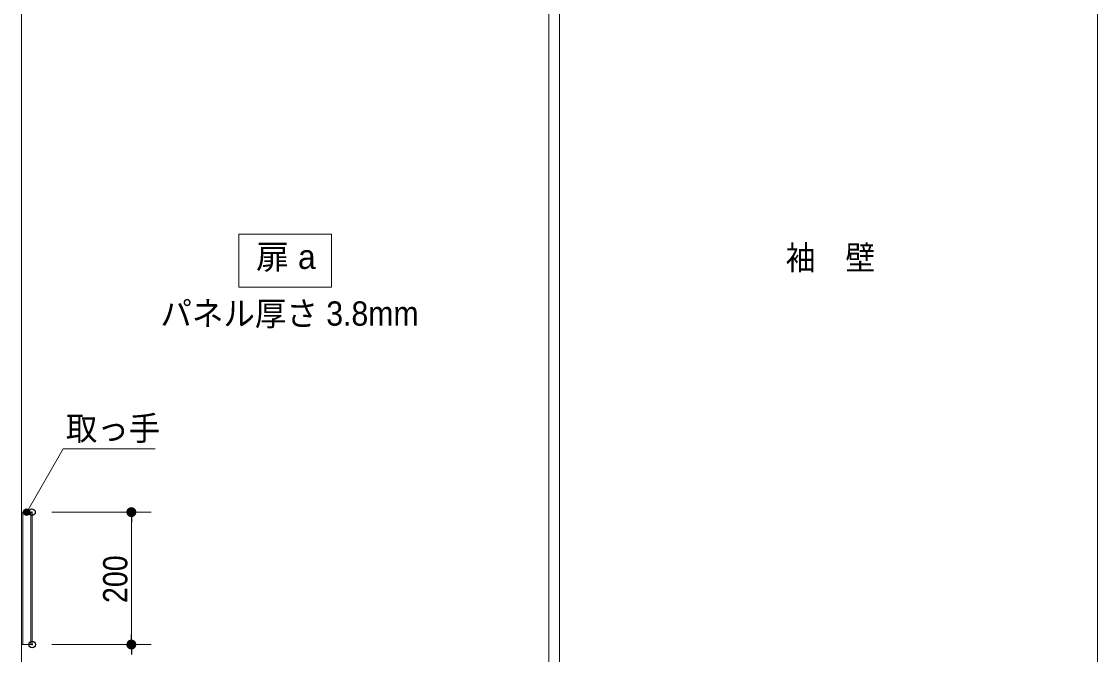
# Model space of a CAD drawing. Units: millimetres, scale not verified. Extents: x -6062 to 6062, y -3045 to 3045.
# Drawn here: x -3088 to -1464, y -1102 to -146 of the extents above; entities that cross this region are included whole.
import ezdxf
from ezdxf.enums import TextEntityAlignment as Align

# ---------------------------------------------------------------- set-up
doc = ezdxf.new("R2010")
doc.units = ezdxf.units.MM
doc.header["$LTSCALE"] = 20
doc.header["$PDMODE"] = 32
doc.header["$PDSIZE"] = 10
for name, color, linetype, lineweight in [('0-0_2寸法-3', 7, 'Continuous', 15), ('0-1_2寸法-1', 7, 'Continuous', 15), ('0-2_0', 7, 'Continuous', 25), ('0-6_3一般', 7, 'Continuous', 15)]:
    doc.layers.add(name, color=color, linetype=linetype, lineweight=lineweight)
doc.layers.add('0-3_Defpoints', color=7, linetype='Continuous')
doc.styles.add('ＭＳ Ｐゴシック', font='')
doc.styles.get('ＭＳ Ｐゴシック').set_extended_font_data('MS PGothic')

# ---------------------------------------------------------------- blocks, each defined once
blk = doc.blocks.new('_Dot')
at = {"layer": '0-2_0'}
blk.add_line((-10, 0), (-20, 0), dxfattribs=at)
for points in [[(0, 0), (-10, 0), (-9.92, 1.25)], [(0, 0), (-9.92, -1.25), (-10, 0)], [(0, 0), (-9.92, 1.25), (-9.69, 2.49)], [(0, 0), (-9.69, -2.49), (-9.92, -1.25)], [(0, 0), (-9.69, 2.49), (-9.3, 3.68)], [(0, 0), (-9.3, -3.68), (-9.69, -2.49)], [(0, 0), (-9.3, 3.68), (-8.76, 4.82)], [(0, 0), (-8.76, -4.82), (-9.3, -3.68)], [(0, 0), (-8.76, 4.82), (-8.09, 5.88)], [(0, 0), (-8.09, -5.88), (-8.76, -4.82)], [(0, 0), (-8.09, 5.88), (-7.29, 6.85)], [(0, 0), (-7.29, -6.85), (-8.09, -5.88)], [(0, 0), (-7.29, 6.85), (-6.37, 7.71)], [(0, 0), (-6.37, -7.71), (-7.29, -6.85)], [(0, 0), (-6.37, 7.71), (-5.36, 8.44)], [(0, 0), (-5.36, -8.44), (-6.37, -7.71)], [(0, 0), (-5.36, 8.44), (-4.26, 9.05)], [(0, 0), (-4.26, -9.05), (-5.36, -8.44)], [(0, 0), (-4.26, 9.05), (-3.09, 9.51)], [(0, 0), (-3.09, -9.51), (-4.26, -9.05)], [(0, 0), (-3.09, 9.51), (-1.87, 9.82)], [(0, 0), (-1.87, -9.82), (-3.09, -9.51)], [(0, 0), (-1.87, 9.82), (-0.63, 9.98)], [(0, 0), (-0.63, -9.98), (-1.87, -9.82)], [(0, 0), (-0.63, 9.98), (0.63, 9.98)], [(0, 0), (0.63, -9.98), (-0.63, -9.98)], [(0, 0), (0.63, 9.98), (1.87, 9.82)], [(0, 0), (1.87, 9.82), (3.09, 9.51)], [(0, 0), (3.09, 9.51), (4.26, 9.05)], [(0, 0), (4.26, 9.05), (5.36, 8.44)], [(0, 0), (5.36, 8.44), (6.37, 7.71)], [(0, 0), (6.37, 7.71), (7.29, 6.85)], [(0, 0), (7.29, 6.85), (8.09, 5.88)], [(0, 0), (8.09, 5.88), (8.76, 4.82)], [(0, 0), (8.76, 4.82), (9.3, 3.68)], [(0, 0), (9.3, 3.68), (9.69, 2.49)], [(0, 0), (9.69, 2.49), (9.92, 1.25)], [(0, 0), (9.92, 1.25), (10, 0)], [(0, 0), (1.87, -9.82), (0.63, -9.98)], [(0, 0), (3.09, -9.51), (1.87, -9.82)], [(0, 0), (4.26, -9.05), (3.09, -9.51)], [(0, 0), (5.36, -8.44), (4.26, -9.05)], [(0, 0), (6.37, -7.71), (5.36, -8.44)], [(0, 0), (7.29, -6.85), (6.37, -7.71)], [(0, 0), (8.09, -5.88), (7.29, -6.85)], [(0, 0), (8.76, -4.82), (8.09, -5.88)], [(0, 0), (9.3, -3.68), (8.76, -4.82)], [(0, 0), (9.69, -2.49), (9.3, -3.68)], [(0, 0), (9.92, -1.25), (9.69, -2.49)], [(0, 0), (10, 0), (9.92, -1.25)]]:
    blk.add_solid(points, dxfattribs=at)
blk = doc.blocks.new('グループ-16')
at = {"layer": '0-6_3一般'}
for p, q in [((6480, 8000), (6480, -40000)), ((-26000, -39740), (-26000, 7230)), ((-10080, 7230), (-10080, -39740)), ((-9760, 7230), (-9760, -39740)), ((-26002, -17740), (-26002, -21740)), ((-26002, -17740), (-25682, -17740)), ((-25962, -17740), (-25962, -21740)), ((-25722, -17740), (-25722, -21740)), ((-25682, -21740), (-25682, -17740)), ((-26002, -21740), (-25682, -21740))]:
    blk.add_line(p, q, dxfattribs=at)

msp = doc.modelspace()

# ---------------------------------------------------------------- hatches: boundary and pattern name
at = {"layer": '0-0_2寸法-3'}
msp.add_hatch(color=256, dxfattribs=at).paths.add_polyline_path([(-3074.79, -887, 1), (-3084.81, -887, 1)])

# ---------------------------------------------------------------- linework, layer by layer
msp.add_lwpolyline([(-2619.5, -547), (-2759.5, -547), (-2759.5, -467), (-2619.5, -467)], close=True, dxfattribs=at)
msp.add_lwpolyline([(-3079.8, -887), (-3024.56, -791.33), (-2886.04, -791.33)], dxfattribs=at)
msp.add_circle((-3079.8, -887), 5.01, dxfattribs=at)
at = {"layer": '0-1_2寸法-1'}
for p, q in [((-3041.8, -887), (-2891.8, -887)), ((-2921.8, -1071.99), (-2921.8, -902.01)), ((-3041.6, -1087), (-2891.8, -1087)), ((-3041.6, -1087), (-2891.8, -1087))]:
    msp.add_line(p, q, dxfattribs=at)
at = {"layer": '0-3_Defpoints'}
for p in [(-3071.8, -887), (-2921.8, -887), (-3071.6, -1087)]:
    msp.add_point(p, dxfattribs=at)

# ---------------------------------------------------------------- block references
at = {"layer": '0-1_2寸法-1', "xscale": 0.7503418, "yscale": 0.7503418}
for p, rotation in [((-2921.8, -887), 90), ((-2921.8, -1087), 270), ((-2921.8, -1087), 90)]:
    msp.add_blockref('_Dot', p, dxfattribs=dict(at, rotation=rotation))
at = {"layer": '0-6_3一般', "xscale": 0.05, "yscale": 0.05}
msp.add_blockref('グループ-16', (-1787.5, 0), dxfattribs=at)

# ---------------------------------------------------------------- texts
at = {"layer": '0-0_2寸法-3', "style": 'ＭＳ Ｐゴシック'}
msp.add_text('扉 a', height=36.66, dxfattribs=at).set_placement((-2733.59, -530.66), align=Align.BOTTOM_LEFT)
for s, height, width, p in [('袖\u3000壁', 36.69, 0.9, (-1934.14, -532.02)), ('パネル厚さ 3.8mm', 36.69, 0.95, (-2877.98, -616.38)), ('取っ手', 36.66, 0.95, (-3020.71, -789.73))]:
    msp.add_text(s, height=height, dxfattribs=dict(at, width=width)).set_placement(p, align=Align.BOTTOM_LEFT)
at = {"layer": '0-1_2寸法-1', "style": 'ＭＳ Ｐゴシック', "width": 0.9}
msp.add_text('200', height=36.66, rotation=90, dxfattribs=at).set_placement((-2916.84, -1024.28), align=Align.BOTTOM_LEFT)

doc.saveas('drawing.dxf')
